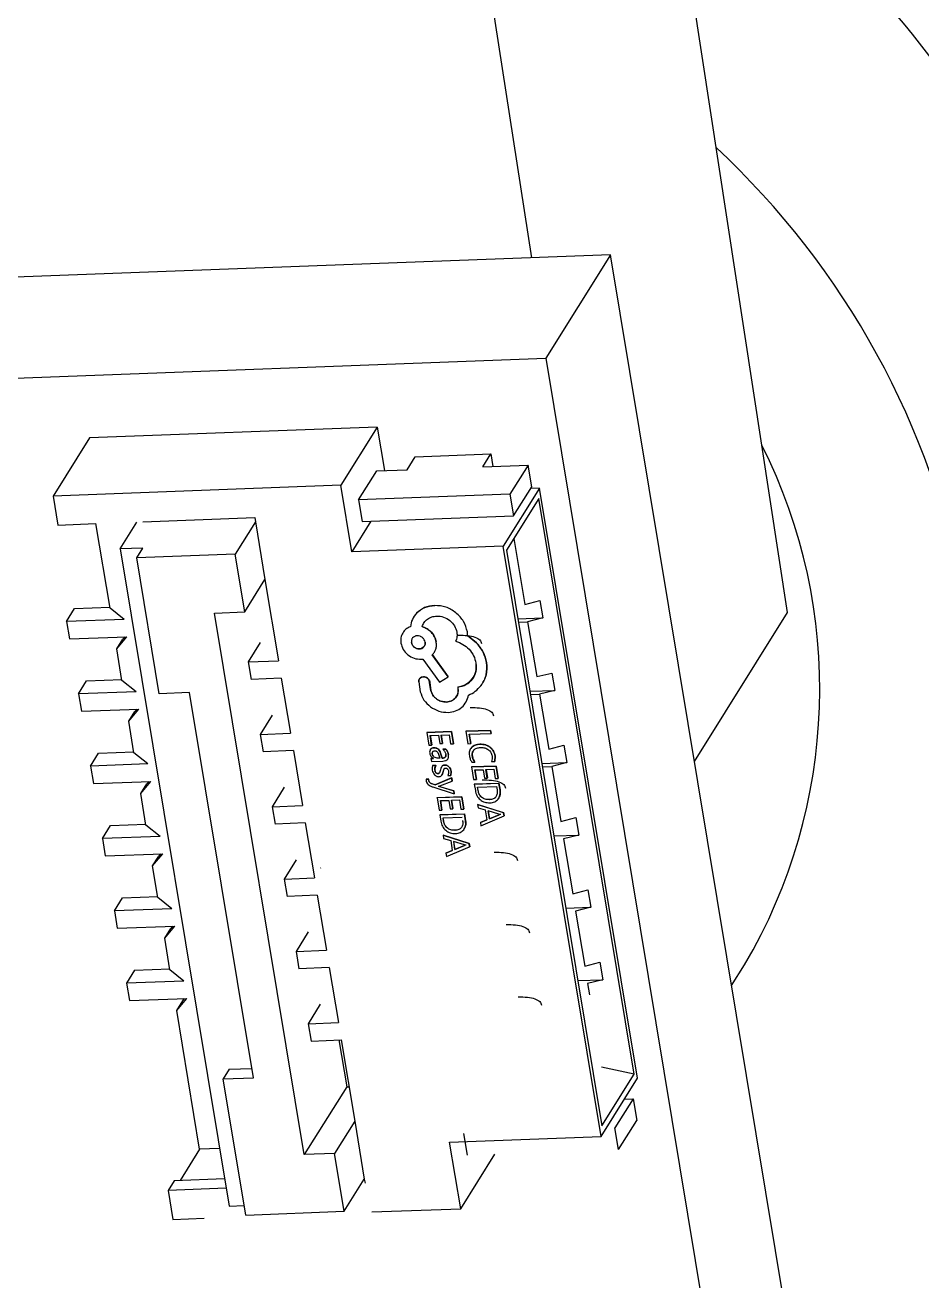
# Model space of a CAD drawing. Header units: millimetres. Extents: x -294 to 2792, y 5 to 1659.
# Drawn here: x 719.496 to 720.627, y 559.442 to 561.027 of the extents above; entities that cross this region are included whole.
import ezdxf

# ---------------------------------------------------------------- set-up
doc = ezdxf.new("R2010")
doc.units = ezdxf.units.MM
doc.layers.get('0').update_dxf_attribs({"lineweight": 18})

msp = doc.modelspace()

# ---------------------------------------------------------------- linework, layer by layer
at = {"color": 7, "linetype": 'Continuous', "lineweight": 25}
for p, q in [((720.4575, 560.2857), (719.951, 563.5772)), ((720.1346, 560.733), (719.747, 563.2513)), ((720.234, 560.7367), (718.3287, 560.6653)), ((720.234, 560.7367), (720.1524, 560.6063)), ((720.6869, 558.0036), (720.234, 560.7367)), ((718.2471, 560.5349), (720.1524, 560.6063)), ((720.1524, 560.6063), (720.6053, 557.8733)), ((719.5767, 560.5058), (719.5308, 560.4325)), ((719.9396, 560.5194), (719.5767, 560.5058)), ((719.9396, 560.5194), (719.8937, 560.4461)), ((719.9396, 560.5194), (719.9487, 560.4647)), ((719.9773, 560.4657), (719.9875, 560.482)), ((719.9875, 560.482), (720.083, 560.4856)), ((720.0728, 560.4693), (720.083, 560.4856)), ((720.083, 560.4856), (720.0856, 560.4698)), ((719.9161, 560.4276), (719.9391, 560.4643)), ((719.9391, 560.4643), (719.9773, 560.4657)), ((720.0728, 560.4693), (720.1301, 560.4714)), ((720.1301, 560.4714), (720.1071, 560.4348)), ((720.1346, 560.4441), (720.1301, 560.4714)), ((719.8937, 560.4461), (719.5308, 560.4325)), ((719.9076, 560.3621), (719.8937, 560.4461)), ((720.1445, 560.4426), (720.0986, 560.3693)), ((720.1117, 560.4074), (720.1346, 560.4441)), ((720.1445, 560.4426), (720.1334, 560.4422)), ((720.2679, 559.698), (720.1445, 560.4426)), ((719.5308, 560.4325), (719.5368, 560.396)), ((720.1071, 560.4348), (719.9161, 560.4276)), ((719.9161, 560.4276), (719.9207, 560.4003)), ((720.1435, 560.4294), (720.1027, 560.3642)), ((720.1071, 560.4348), (720.1117, 560.4074)), ((720.2639, 559.703), (720.1435, 560.4294)), ((719.5368, 560.396), (719.5849, 560.3978)), ((719.6026, 560.291), (719.5849, 560.3978)), ((719.6154, 560.3658), (719.6366, 560.3997)), ((719.6442, 560.4), (719.7852, 560.4053)), ((719.786, 560.4001), (719.7605, 560.3593)), ((719.7852, 560.4053), (719.786, 560.4001)), ((719.786, 560.4001), (719.7981, 560.3271)), ((719.9318, 560.4007), (719.9076, 560.3621)), ((719.9207, 560.4003), (720.1117, 560.4074)), ((720.1121, 560.3792), (720.1259, 560.2959)), ((719.644, 560.3669), (719.6154, 560.3658)), ((719.6154, 560.3658), (719.7528, 559.5367)), ((719.6364, 560.3547), (719.644, 560.3669)), ((720.0986, 560.3693), (719.9076, 560.3621)), ((720.2221, 559.6246), (720.0986, 560.3693)), ((720.1027, 560.3642), (720.2231, 559.6378)), ((719.7605, 560.3593), (719.6364, 560.3547)), ((719.6648, 560.1831), (719.6364, 560.3547)), ((719.7726, 560.2863), (719.7605, 560.3593)), ((719.7726, 560.2863), (719.7981, 560.3271)), ((719.7981, 560.3271), (719.8151, 560.2246)), ((720.1259, 560.2959), (720.145, 560.3006)), ((720.145, 560.3006), (720.1486, 560.2787)), ((719.5477, 560.2742), (719.5579, 560.2905)), ((719.5579, 560.2905), (719.6024, 560.2922)), ((719.6203, 560.277), (719.6026, 560.291)), ((719.7344, 560.2849), (719.7726, 560.2863)), ((719.8476, 559.6018), (719.7344, 560.2849)), ((719.9894, 560.2848), (719.9895, 560.2849)), ((720.3399, 560.0977), (720.4575, 560.2857)), ((719.6203, 560.277), (719.5477, 560.2742)), ((719.5477, 560.2742), (719.5513, 560.2523)), ((719.9963, 560.2678), (719.9964, 560.2679)), ((720.1171, 560.2775), (720.1486, 560.2787)), ((720.1177, 560.2736), (720.1295, 560.274)), ((720.1486, 560.2787), (720.1295, 560.274)), ((720.1295, 560.274), (720.141, 560.2047)), ((719.5513, 560.2523), (719.6239, 560.2551)), ((719.6111, 560.2399), (719.6239, 560.2551)), ((719.6111, 560.2399), (719.6187, 560.2521)), ((719.6211, 560.255), (719.6187, 560.2521)), ((720.0537, 560.2565), (720.0534, 560.2613)), ((720.0649, 560.2475), (720.0537, 560.2565)), ((720.0538, 560.2565), (720.065, 560.2475)), ((719.6177, 560.1997), (719.6111, 560.2399)), ((719.7922, 560.2476), (719.7769, 560.2232)), ((719.9829, 560.2478), (719.9829, 560.2477)), ((720.0649, 560.2475), (720.065, 560.2475)), ((719.7769, 560.2232), (719.8151, 560.2246)), ((719.7769, 560.2232), (719.7805, 560.2013)), ((719.9951, 560.2266), (719.9973, 560.2267)), ((719.9973, 560.2267), (720.0183, 560.1976)), ((720.0091, 560.2325), (720.0291, 560.2046)), ((720.029, 560.2046), (720.0091, 560.2324)), ((720.0776, 560.2224), (720.0776, 560.2225)), ((719.9979, 560.2044), (719.998, 560.2045)), ((720.0183, 560.1976), (720.029, 560.2046)), ((720.029, 560.2046), (720.0291, 560.2046)), ((720.141, 560.2047), (720.1601, 560.2093)), ((720.1601, 560.2093), (720.1637, 560.1874)), ((719.5628, 560.183), (719.573, 560.1993)), ((719.573, 560.1993), (719.6175, 560.201)), ((719.6354, 560.1857), (719.6177, 560.1997)), ((719.8187, 560.2027), (719.7805, 560.2013)), ((719.8187, 560.2027), (719.8302, 560.1333)), ((719.992, 560.1981), (719.994, 560.1857)), ((720.0058, 560.1981), (720.0059, 560.1982)), ((720.0058, 560.1968), (720.0058, 560.1981)), ((720.0058, 560.1968), (720.0059, 560.1969)), ((720.0073, 560.1873), (720.0058, 560.1968)), ((720.0059, 560.1982), (720.0059, 560.1969)), ((720.0059, 560.1969), (720.0074, 560.1874)), ((720.0073, 560.1873), (720.0074, 560.1874)), ((720.0414, 560.1913), (720.0414, 560.1914)), ((720.0414, 560.1913), (720.0416, 560.1897)), ((720.1322, 560.1863), (720.1637, 560.1874)), ((720.1637, 560.1874), (720.1446, 560.1828)), ((719.6354, 560.1857), (719.5628, 560.183)), ((719.5628, 560.183), (719.5665, 560.1611)), ((719.703, 560.1846), (719.6648, 560.1831)), ((719.7836, 559.6985), (719.703, 560.1846)), ((720.027, 560.1727), (720.027, 560.1727)), ((720.1329, 560.1823), (720.1446, 560.1828)), ((720.1446, 560.1828), (720.1561, 560.1134)), ((719.5665, 560.1611), (719.6391, 560.1638)), ((719.6262, 560.1486), (719.6391, 560.1638)), ((719.6262, 560.1486), (719.6338, 560.1609)), ((719.6363, 560.1637), (719.6338, 560.1609)), ((719.8073, 560.1563), (719.792, 560.1319)), ((719.6328, 560.1085), (719.6262, 560.1486)), ((719.792, 560.1319), (719.8302, 560.1333)), ((719.792, 560.1319), (719.7957, 560.11)), ((720.0023, 560.1344), (720.0334, 560.1353)), ((720.0334, 560.1353), (720.0023, 560.1343)), ((720.0023, 560.1343), (720.0023, 560.1344)), ((720.0023, 560.1343), (720.0048, 560.1183)), ((720.0064, 560.1306), (720.0169, 560.1309)), ((720.0083, 560.1184), (720.0064, 560.1306)), ((720.0065, 560.1307), (720.0084, 560.1185)), ((720.0169, 560.1309), (720.0186, 560.1203)), ((720.0204, 560.131), (720.0304, 560.1313)), ((720.0221, 560.1204), (720.0204, 560.131)), ((720.0205, 560.1311), (720.0222, 560.1205)), ((720.0304, 560.1313), (720.0322, 560.1198)), ((720.0334, 560.1353), (720.0358, 560.12)), ((720.0334, 560.1353), (720.0334, 560.1353)), ((720.0358, 560.12), (720.0334, 560.1353)), ((720.0827, 560.1368), (720.0516, 560.1358)), ((720.0516, 560.1358), (720.0517, 560.1359)), ((720.0516, 560.1358), (720.0541, 560.1201)), ((720.0517, 560.1359), (720.0828, 560.1368)), ((720.0558, 560.1321), (720.0833, 560.1329)), ((720.0558, 560.1322), (720.0577, 560.1203)), ((720.0576, 560.1203), (720.0558, 560.1321)), ((720.0827, 560.1368), (720.0828, 560.1368)), ((720.0833, 560.1329), (720.0827, 560.1368)), ((720.0828, 560.1368), (720.0834, 560.133)), ((720.0833, 560.1329), (720.0834, 560.133)), ((719.578, 560.0917), (719.5882, 560.108)), ((719.5882, 560.108), (719.6326, 560.1097)), ((719.6505, 560.0945), (719.6328, 560.1085)), ((719.8339, 560.1114), (719.7957, 560.11)), ((719.8339, 560.1114), (719.8454, 560.0421)), ((720.0048, 560.1183), (720.0083, 560.1184)), ((720.0069, 560.113), (720.0069, 560.1131)), ((720.0084, 560.1185), (720.0083, 560.1184)), ((720.0098, 560.11), (720.0098, 560.1101)), ((720.0113, 560.1149), (720.0113, 560.115)), ((720.0186, 560.1203), (720.0221, 560.1204)), ((720.0197, 560.1082), (720.0216, 560.102)), ((720.0197, 560.1081), (720.0197, 560.1082)), ((720.0216, 560.1019), (720.0197, 560.1081)), ((720.0221, 560.1204), (720.0222, 560.1205)), ((720.0226, 560.1133), (720.0264, 560.1134)), ((720.0263, 560.1133), (720.0226, 560.1132)), ((720.0226, 560.1132), (720.0226, 560.1133)), ((720.0264, 560.1134), (720.0263, 560.1133)), ((720.0322, 560.1198), (720.0358, 560.12)), ((720.0358, 560.12), (720.0358, 560.12)), ((720.0541, 560.1201), (720.0576, 560.1203)), ((720.0577, 560.1203), (720.0576, 560.1203)), ((720.0586, 560.1152), (720.0587, 560.1153)), ((720.0693, 560.1194), (720.0693, 560.1195)), ((720.082, 560.1155), (720.0821, 560.1156)), ((720.1561, 560.1134), (720.1752, 560.1181)), ((720.1752, 560.1181), (720.1788, 560.0962)), ((719.6505, 560.0945), (719.578, 560.0917)), ((720.0075, 560.1015), (720.0109, 560.1016)), ((720.0109, 560.1015), (720.0075, 560.1014)), ((720.0075, 560.1014), (720.0075, 560.1015)), ((720.0075, 560.1014), (720.008, 560.0977)), ((720.008, 560.0977), (720.0223, 560.0982)), ((720.0092, 560.1072), (720.0093, 560.1072)), ((720.0136, 560.0928), (720.0096, 560.0927)), ((720.0096, 560.0927), (720.0097, 560.0928)), ((720.0097, 560.0928), (720.0137, 560.0929)), ((720.0117, 560.1032), (720.0117, 560.1033)), ((720.0137, 560.0929), (720.0136, 560.0928)), ((720.0187, 560.1019), (720.0165, 560.1018)), ((720.0186, 560.1018), (720.0165, 560.1017)), ((720.0165, 560.1017), (720.0165, 560.1018)), ((720.0171, 560.1067), (720.0186, 560.1018)), ((720.0216, 560.1019), (720.0216, 560.102)), ((720.0217, 560.092), (720.0218, 560.0921)), ((720.0251, 560.0932), (720.0251, 560.0932)), ((720.0296, 560.1061), (720.0296, 560.1062)), ((720.0591, 560.0967), (720.0629, 560.0969)), ((720.0596, 560.1045), (720.0597, 560.1045)), ((720.0629, 560.0969), (720.063, 560.0969)), ((720.084, 560.0975), (720.0882, 560.0976)), ((720.0884, 560.1048), (720.0882, 560.0977)), ((720.0882, 560.0976), (720.0883, 560.1047)), ((720.0882, 560.0976), (720.0882, 560.0977)), ((720.0883, 560.1047), (720.0884, 560.1048)), ((720.1473, 560.095), (720.1788, 560.0962)), ((720.1788, 560.0962), (720.1598, 560.0915)), ((719.578, 560.0917), (719.5816, 560.0698)), ((720.0125, 560.0866), (720.0125, 560.0867)), ((720.0128, 560.0682), (720.0337, 560.0772)), ((720.0336, 560.0771), (720.0128, 560.0681)), ((720.0162, 560.0823), (720.0162, 560.0824)), ((720.0195, 560.0873), (720.0181, 560.0834)), ((720.0181, 560.0834), (720.0182, 560.0834)), ((720.0206, 560.0799), (720.0207, 560.08)), ((720.0228, 560.0848), (720.0241, 560.0885)), ((720.0289, 560.0799), (720.0327, 560.08)), ((720.0302, 560.0909), (720.0302, 560.091)), ((720.0329, 560.0852), (720.0327, 560.0801)), ((720.0327, 560.08), (720.0329, 560.0851)), ((720.0327, 560.08), (720.0327, 560.0801)), ((720.0329, 560.0851), (720.0329, 560.0852)), ((720.0336, 560.0771), (720.0337, 560.0772)), ((720.0343, 560.0729), (720.0336, 560.0771)), ((720.0337, 560.0772), (720.0343, 560.073)), ((720.0899, 560.0917), (720.0587, 560.0908)), ((720.0587, 560.0908), (720.0588, 560.0908)), ((720.0587, 560.0908), (720.0613, 560.0748)), ((720.0588, 560.0908), (720.0899, 560.0918)), ((720.0629, 560.087), (720.0734, 560.0873)), ((720.0629, 560.0871), (720.0649, 560.075)), ((720.0648, 560.0749), (720.0629, 560.087)), ((720.0734, 560.0873), (720.075, 560.0767)), ((720.075, 560.0767), (720.0786, 560.0768)), ((720.0769, 560.0875), (720.0869, 560.0878)), ((720.0786, 560.0768), (720.0769, 560.0875)), ((720.077, 560.0875), (720.0787, 560.0769)), ((720.0786, 560.0768), (720.0787, 560.0769)), ((720.0869, 560.0878), (720.0887, 560.0763)), ((720.0887, 560.0763), (720.0923, 560.0764)), ((720.0899, 560.0918), (720.0923, 560.0765)), ((720.0899, 560.0917), (720.0899, 560.0918)), ((720.0923, 560.0764), (720.0899, 560.0917)), ((720.0923, 560.0764), (720.0923, 560.0765)), ((720.148, 560.0911), (720.1598, 560.0915)), ((720.1598, 560.0915), (720.1712, 560.0221)), ((719.5816, 560.0698), (719.6542, 560.0726)), ((719.6413, 560.0574), (719.6542, 560.0726)), ((719.6413, 560.0574), (719.649, 560.0696)), ((719.6514, 560.0724), (719.649, 560.0696)), ((719.8224, 560.0651), (719.8072, 560.0406)), ((720.0014, 560.0754), (720.0049, 560.0755)), ((720.0049, 560.0754), (720.0014, 560.0753)), ((720.0014, 560.0753), (720.0015, 560.0729)), ((720.0047, 560.0733), (720.0049, 560.0754)), ((720.0085, 560.0697), (720.0128, 560.0682)), ((720.0085, 560.0696), (720.0085, 560.0697)), ((720.0128, 560.0681), (720.0085, 560.0696)), ((720.0098, 560.0656), (720.0369, 560.0567)), ((720.0128, 560.0681), (720.0128, 560.0682)), ((720.0167, 560.0664), (720.0185, 560.0669)), ((720.0186, 560.0659), (720.0167, 560.0663)), ((720.0168, 560.0664), (720.0186, 560.066)), ((720.0185, 560.0669), (720.0343, 560.0729)), ((720.0186, 560.066), (720.0363, 560.0607)), ((720.0186, 560.0659), (720.0186, 560.066)), ((720.0362, 560.0606), (720.0186, 560.0659)), ((720.0343, 560.0729), (720.0343, 560.073)), ((720.0363, 560.0607), (720.0362, 560.0606)), ((720.0369, 560.0567), (720.0362, 560.0606)), ((720.0363, 560.0607), (720.0369, 560.0568)), ((720.0613, 560.0748), (720.0648, 560.0749)), ((720.0622, 560.0692), (720.0933, 560.0702)), ((720.0933, 560.0701), (720.0622, 560.0692)), ((720.0622, 560.0692), (720.0622, 560.0692)), ((720.0622, 560.0692), (720.0635, 560.061)), ((720.0649, 560.075), (720.0648, 560.0749)), ((720.0663, 560.0654), (720.0903, 560.0662)), ((720.067, 560.0611), (720.0663, 560.0654)), ((720.067, 560.0612), (720.0664, 560.0654)), ((720.067, 560.0611), (720.067, 560.0612)), ((720.0903, 560.0662), (720.091, 560.0617)), ((720.0933, 560.0702), (720.0947, 560.0617)), ((720.0933, 560.0701), (720.0933, 560.0702)), ((720.0946, 560.0616), (720.0933, 560.0701)), ((720.0946, 560.0616), (720.0947, 560.0617)), ((719.648, 560.0172), (719.6413, 560.0574)), ((720.0153, 560.0521), (720.0464, 560.0531)), ((720.0464, 560.053), (720.0153, 560.052)), ((720.0153, 560.052), (720.0153, 560.0521)), ((720.0153, 560.052), (720.0178, 560.0361)), ((720.0194, 560.0483), (720.0299, 560.0486)), ((720.0213, 560.0362), (720.0194, 560.0483)), ((720.0195, 560.0484), (720.0214, 560.0363)), ((720.0299, 560.0486), (720.0316, 560.038)), ((720.0335, 560.0487), (720.0434, 560.0491)), ((720.0335, 560.0488), (720.0352, 560.0382)), ((720.0351, 560.0381), (720.0335, 560.0487)), ((720.0369, 560.0567), (720.0369, 560.0568)), ((720.0434, 560.0491), (720.0452, 560.0376)), ((720.0464, 560.0531), (720.0489, 560.0378)), ((720.0464, 560.053), (720.0464, 560.0531)), ((720.0488, 560.0377), (720.0464, 560.053)), ((720.0716, 560.0524), (720.0717, 560.0525)), ((720.0812, 560.0495), (720.0812, 560.0496)), ((720.0894, 560.053), (720.0895, 560.0531)), ((720.0923, 560.0503), (720.0923, 560.0504)), ((719.8072, 560.0406), (719.8454, 560.0421)), ((719.8072, 560.0406), (719.8108, 560.0187)), ((720.0178, 560.0361), (720.0213, 560.0362)), ((720.0187, 560.0305), (720.0499, 560.0315)), ((720.0498, 560.0314), (720.0187, 560.0305)), ((720.0187, 560.0305), (720.0187, 560.0305)), ((720.0187, 560.0305), (720.02, 560.0223)), ((720.0214, 560.0363), (720.0213, 560.0362)), ((720.0316, 560.038), (720.0351, 560.0381)), ((720.0351, 560.0381), (720.0352, 560.0382)), ((720.0452, 560.0376), (720.0488, 560.0377)), ((720.0488, 560.0377), (720.0489, 560.0378)), ((720.0498, 560.0314), (720.0499, 560.0315)), ((720.0511, 560.0229), (720.0498, 560.0314)), ((720.0499, 560.0315), (720.0512, 560.023)), ((720.0662, 560.0433), (720.0663, 560.0434)), ((720.0991, 560.033), (720.0662, 560.0433)), ((720.0662, 560.0433), (720.0669, 560.0391)), ((720.0663, 560.0434), (720.0992, 560.0331)), ((720.0669, 560.0391), (720.0759, 560.0365)), ((720.0705, 560.0166), (720.0998, 560.0289)), ((720.0759, 560.0365), (720.0778, 560.0241)), ((720.0932, 560.0314), (720.0796, 560.0354)), ((720.0796, 560.0354), (720.0812, 560.0254)), ((720.0812, 560.0255), (720.0797, 560.0354)), ((720.0934, 560.0304), (720.0812, 560.0255)), ((720.0812, 560.0254), (720.0934, 560.0303)), ((720.0955, 560.0309), (720.0932, 560.0314)), ((720.0955, 560.0309), (720.0934, 560.0303)), ((720.0991, 560.033), (720.0992, 560.0331)), ((720.0998, 560.0289), (720.0991, 560.033)), ((720.0992, 560.0331), (720.0998, 560.029)), ((720.0998, 560.029), (720.0998, 560.0289)), ((719.5931, 560.0005), (719.6033, 560.0168)), ((719.6033, 560.0168), (719.6478, 560.0184)), ((719.6657, 560.0032), (719.648, 560.0172)), ((719.849, 560.0202), (719.8108, 560.0187)), ((719.849, 560.0202), (719.8605, 559.9508)), ((720.0228, 560.0267), (720.0468, 560.0275)), ((720.0235, 560.0224), (720.0228, 560.0267)), ((720.0236, 560.0225), (720.0229, 560.0267)), ((720.0235, 560.0224), (720.0236, 560.0225)), ((720.0282, 560.0137), (720.0282, 560.0138)), ((720.046, 560.0143), (720.046, 560.0144)), ((720.0475, 560.0234), (720.0475, 560.023)), ((720.0511, 560.0229), (720.0512, 560.023)), ((720.0778, 560.0241), (720.0698, 560.0208)), ((720.0698, 560.0208), (720.0699, 560.0209)), ((720.0698, 560.0208), (720.0705, 560.0166)), ((720.0699, 560.0209), (720.0779, 560.0242)), ((720.0812, 560.0255), (720.0812, 560.0254)), ((720.1712, 560.0221), (720.1903, 560.0268)), ((720.1903, 560.0268), (720.194, 560.0049)), ((719.6657, 560.0032), (719.5931, 560.0005)), ((719.5931, 560.0005), (719.5967, 559.9786)), ((720.0228, 560.0047), (720.0557, 559.9943)), ((720.0228, 560.0046), (720.0228, 560.0047)), ((720.0557, 559.9943), (720.0228, 560.0046)), ((720.0228, 560.0046), (720.0234, 560.0004)), ((720.0234, 560.0004), (720.0324, 559.9978)), ((720.0324, 559.9978), (720.0344, 559.9854)), ((720.0377, 560.0108), (720.0378, 560.0109)), ((720.0488, 560.0116), (720.0489, 560.0117)), ((720.1625, 560.0038), (720.194, 560.0049)), ((720.194, 560.0049), (720.1749, 560.0002)), ((720.1749, 560.0002), (720.1864, 559.9309)), ((719.5967, 559.9786), (719.6693, 559.9813)), ((719.6564, 559.9661), (719.6693, 559.9813)), ((719.6665, 559.9812), (719.6641, 559.9783)), ((720.0344, 559.9854), (720.0263, 559.9821)), ((720.0263, 559.9821), (720.0264, 559.9822)), ((720.0263, 559.9821), (720.027, 559.9779)), ((720.0264, 559.9822), (720.0344, 559.9855)), ((720.027, 559.9779), (720.0563, 559.9902)), ((720.0498, 559.9926), (720.0361, 559.9967)), ((720.0361, 559.9967), (720.0377, 559.9867)), ((720.0377, 559.9868), (720.0362, 559.9967)), ((720.05, 559.9917), (720.0377, 559.9868)), ((720.0377, 559.9867), (720.0499, 559.9916)), ((720.0377, 559.9868), (720.0377, 559.9867)), ((720.052, 559.9922), (720.0498, 559.9926)), ((720.052, 559.9922), (720.0499, 559.9916)), ((720.0557, 559.9943), (720.0564, 559.9902)), ((720.0557, 559.9943), (720.0557, 559.9943)), ((720.0563, 559.9902), (720.0557, 559.9943)), ((720.0564, 559.9902), (720.0563, 559.9902)), ((719.6564, 559.9661), (719.6641, 559.9783)), ((719.6631, 559.926), (719.6564, 559.9661)), ((719.8376, 559.9738), (719.8223, 559.9494)), ((719.8223, 559.9494), (719.8605, 559.9508)), ((719.8223, 559.9494), (719.8259, 559.9275)), ((719.8681, 559.963), (719.8684, 559.9635)), ((720.1864, 559.9309), (720.2055, 559.9356)), ((720.2055, 559.9356), (720.2091, 559.9137)), ((719.6082, 559.9092), (719.6184, 559.9255)), ((719.6184, 559.9255), (719.6629, 559.9272)), ((719.6808, 559.9119), (719.6631, 559.926)), ((719.8641, 559.9289), (719.8259, 559.9275)), ((719.8641, 559.9289), (719.8756, 559.8596)), ((719.6808, 559.9119), (719.6082, 559.9092)), ((719.6082, 559.9092), (719.6118, 559.8873)), ((720.1776, 559.9125), (720.2091, 559.9137)), ((720.2091, 559.9137), (720.19, 559.909)), ((720.19, 559.909), (720.2015, 559.8396)), ((719.6118, 559.8873), (719.6844, 559.89)), ((719.6716, 559.8749), (719.6844, 559.89)), ((719.6716, 559.8749), (719.6792, 559.8871)), ((719.6816, 559.8899), (719.6792, 559.8871)), ((719.6782, 559.8347), (719.6716, 559.8749)), ((719.8527, 559.8826), (719.8374, 559.8581)), ((719.8374, 559.8581), (719.8756, 559.8596)), ((719.8374, 559.8581), (719.841, 559.8362)), ((720.2015, 559.8396), (720.2206, 559.8443)), ((720.2206, 559.8443), (720.2242, 559.8224)), ((720.3867, 559.8149), (720.4032, 559.8412)), ((719.6335, 559.8343), (719.6233, 559.818)), ((719.6335, 559.8343), (719.678, 559.8359)), ((719.6959, 559.8207), (719.6782, 559.8347)), ((719.8792, 559.8377), (719.841, 559.8362)), ((719.8792, 559.8377), (719.8907, 559.7683)), ((719.6959, 559.8207), (719.6233, 559.818)), ((719.6233, 559.818), (719.627, 559.7961)), ((720.1927, 559.8212), (720.2242, 559.8224)), ((720.2242, 559.8224), (720.2051, 559.8177)), ((720.2051, 559.8177), (720.2075, 559.8034)), ((719.627, 559.7961), (719.6995, 559.7988)), ((719.6867, 559.7836), (719.6995, 559.7988)), ((719.6867, 559.7836), (719.6943, 559.7958)), ((719.6943, 559.7958), (719.6967, 559.7987)), ((719.8678, 559.7913), (719.8525, 559.7669)), ((719.7157, 559.6084), (719.6867, 559.7836)), ((719.8525, 559.7669), (719.8907, 559.7683)), ((719.8525, 559.7669), (719.8562, 559.745)), ((719.8562, 559.745), (719.8944, 559.7464)), ((719.8914, 559.7463), (719.9012, 559.6873)), ((719.8944, 559.7464), (719.9113, 559.6439)), ((720.2639, 559.703), (720.2227, 559.7119)), ((719.753, 559.7093), (719.7454, 559.6971)), ((719.7454, 559.6971), (719.7836, 559.6985)), ((719.7738, 559.5255), (719.7454, 559.6971)), ((719.753, 559.7093), (719.7816, 559.7104)), ((720.2221, 559.6246), (720.2679, 559.698)), ((720.2231, 559.6378), (720.2639, 559.703)), ((719.9012, 559.6873), (719.8476, 559.6018)), ((719.9012, 559.6873), (719.9041, 559.6874)), ((720.2626, 559.672), (720.2396, 559.6354)), ((720.2515, 559.6716), (720.2626, 559.672)), ((720.2626, 559.672), (720.2671, 559.6447)), ((719.9113, 559.6439), (719.8858, 559.6032)), ((719.9113, 559.6439), (719.9234, 559.5709)), ((720.2442, 559.608), (720.2396, 559.6354)), ((720.2442, 559.608), (720.2671, 559.6447)), ((720.031, 559.6175), (720.2221, 559.6246)), ((720.045, 559.5335), (720.031, 559.6175)), ((720.0486, 559.6282), (720.0531, 559.6008)), ((719.7157, 559.6084), (719.691, 559.5689)), ((719.7407, 559.6093), (719.7157, 559.6084)), ((719.8858, 559.6032), (719.8476, 559.6018)), ((719.8979, 559.5302), (719.8858, 559.6032)), ((720.045, 559.5335), (720.0879, 559.6021)), ((719.7471, 559.571), (719.6836, 559.5686)), ((719.8979, 559.5302), (719.9234, 559.5709)), ((719.9234, 559.5709), (719.9243, 559.5657)), ((719.6836, 559.5686), (719.676, 559.5564)), ((719.7491, 559.5592), (719.676, 559.5564)), ((719.676, 559.5564), (719.682, 559.5199)), ((719.7528, 559.5367), (719.7718, 559.5374)), ((719.7738, 559.5255), (719.8979, 559.5302)), ((719.9329, 559.5293), (720.045, 559.5335)), ((719.682, 559.5199), (719.7213, 559.5214))]:
    msp.add_line(p, q, dxfattribs=at)
for centre, radius, start, end in [((719.7855, 560.3447), 1.0666, 10.867, 60.8514), ((719.6644, 560.1159), 1.0324, 10.3447, 47.1008), ((719.8126, 560.1889), 0.6854, 329.5116, 26.6746)]:
    msp.add_arc(centre, radius, start, end, dxfattribs=at)
for points, knots in [([(719.9894, 560.2848), (719.9874, 560.2823), (719.9833, 560.2773), (719.9821, 560.2708), (719.9815, 560.2676)], [0, 0, 0, 0, 0.00977464, 0.01955966, 0.01955966, 0.01955966, 0.01955966]), ([(720.0121, 560.2944), (720.0077, 560.2939), (719.9989, 560.2929), (719.9926, 560.2875), (719.9894, 560.2848)], [0, 0, 0, 0, 0.01285825, 0.02576733, 0.02576733, 0.02576733, 0.02576733]), ([(719.9895, 560.2849), (719.9927, 560.2876), (719.999, 560.293), (720.0078, 560.294), (720.0122, 560.2945)], [0, 0, 0, 0, 0.01290903, 0.02576677, 0.02576677, 0.02576677, 0.02576677]), ([(720.0389, 560.2853), (720.0348, 560.2881), (720.0266, 560.2936), (720.017, 560.2942), (720.0121, 560.2944)], [0, 0, 0, 0, 0.01465459, 0.02937316, 0.02937316, 0.02937316, 0.02937316]), ([(720.0534, 560.2613), (720.0522, 560.2659), (720.0499, 560.275), (720.0426, 560.2818), (720.0389, 560.2853)], [0, 0, 0, 0, 0.01451446, 0.02913423, 0.02913423, 0.02913423, 0.02913423]), ([(719.9815, 560.2676), (719.9795, 560.2667), (719.9756, 560.2649), (719.9716, 560.2598), (719.9692, 560.2538), (719.9695, 560.2493), (719.9696, 560.2471)], [0, 0, 0, 0, 0.00648913, 0.01295213, 0.01958716, 0.02618606, 0.02618606, 0.02618606, 0.02618606]), ([(719.9963, 560.2678), (719.9971, 560.2697), (719.9986, 560.2733), (720.0029, 560.2774), (720.0083, 560.2804), (720.0126, 560.2809), (720.0147, 560.2811)], [0, 0, 0, 0, 0.00609098, 0.01209653, 0.01833396, 0.02448558, 0.02448558, 0.02448558, 0.02448558]), ([(720.0141, 560.2484), (720.0136, 560.2506), (720.0125, 560.255), (720.0082, 560.2607), (720.0028, 560.2653), (719.9985, 560.267), (719.9963, 560.2678)], [0, 0, 0, 0, 0.00707797, 0.01413084, 0.02109032, 0.02792287, 0.02792287, 0.02792287, 0.02792287]), ([(719.9964, 560.2679), (719.9985, 560.2671), (720.0029, 560.2654), (720.0083, 560.2608), (720.0125, 560.2551), (720.0136, 560.2507), (720.0141, 560.2485)], [0, 0, 0, 0, 0.00683255, 0.01379203, 0.02084491, 0.02792287, 0.02792287, 0.02792287, 0.02792287]), ([(720.0147, 560.2811), (720.0177, 560.281), (720.0236, 560.2806), (720.0316, 560.2757), (720.0379, 560.269), (720.0394, 560.2635), (720.0402, 560.2607)], [0, 0, 0, 0, 0.00903416, 0.0180513, 0.02711696, 0.03609347, 0.03609347, 0.03609347, 0.03609347]), ([(720.0001, 560.2482), (719.9998, 560.2493), (719.9992, 560.2514), (719.9972, 560.2536), (719.9953, 560.255), (719.9931, 560.256), (719.9908, 560.2563), (719.9885, 560.2561), (719.9864, 560.2554), (719.9847, 560.254), (719.9835, 560.2523), (719.9827, 560.2504), (719.9828, 560.2488), (719.9829, 560.2477)], [0, 0, 0, 0, 0.00332101, 0.00665281, 0.00833438, 0.00998293, 0.01345262, 0.01513761, 0.01678722, 0.02025349, 0.02191006, 0.02353347, 0.02693495, 0.02693495, 0.02693495, 0.02693495]), ([(720.0402, 560.2607), (720.0403, 560.2587), (720.0407, 560.2548), (720.0393, 560.2512), (720.0386, 560.2494)], [0, 0, 0, 0, 0.00577511, 0.01169154, 0.01169154, 0.01169154, 0.01169154]), ([(719.9696, 560.2471), (719.9704, 560.2443), (719.9718, 560.2388), (719.9782, 560.232), (719.9862, 560.2272), (719.9921, 560.2268), (719.9951, 560.2266)], [0, 0, 0, 0, 0.0090344, 0.01805178, 0.02711767, 0.03609443, 0.03609443, 0.03609443, 0.03609443]), ([(720.0002, 560.2483), (720.0002, 560.2472), (720.0003, 560.2456), (719.9995, 560.2437), (719.9983, 560.242), (719.9966, 560.2406), (719.9945, 560.2399), (719.9923, 560.2397), (719.99, 560.24), (719.9878, 560.241), (719.9859, 560.2423), (719.9838, 560.2445), (719.9832, 560.2467), (719.9829, 560.2478)], [0, 0, 0, 0, 0.00340204, 0.00502571, 0.00668256, 0.01014891, 0.0117989, 0.01348445, 0.01688649, 0.01851016, 0.02016701, 0.02354753, 0.02693758, 0.02693758, 0.02693758, 0.02693758]), ([(719.9829, 560.2477), (719.9832, 560.2466), (719.9838, 560.2444), (719.9858, 560.2422), (719.9878, 560.2409), (719.9899, 560.2399), (719.9922, 560.2396), (719.9945, 560.2399), (719.9966, 560.2405), (719.9983, 560.2419), (719.9995, 560.2436), (720.0003, 560.2455), (720.0002, 560.2471), (720.0001, 560.2482)], [0, 0, 0, 0, 0.00339005, 0.00677057, 0.00842742, 0.01005109, 0.01345313, 0.01513868, 0.01678867, 0.02025502, 0.02191187, 0.02353554, 0.02693758, 0.02693758, 0.02693758, 0.02693758]), ([(720.0091, 560.2324), (720.0101, 560.2335), (720.012, 560.2356), (720.0138, 560.2395), (720.0146, 560.2439), (720.0143, 560.2469), (720.0141, 560.2484)], [0, 0, 0, 0, 0.00448469, 0.00877848, 0.01310287, 0.01767491, 0.01767491, 0.01767491, 0.01767491]), ([(720.0386, 560.2494), (720.0418, 560.2483), (720.0481, 560.246), (720.0559, 560.2394), (720.062, 560.2312), (720.0635, 560.2249), (720.0643, 560.2218)], [0, 0, 0, 0, 0.00998255, 0.01985688, 0.03003216, 0.04024707, 0.04024707, 0.04024707, 0.04024707]), ([(720.0776, 560.2224), (720.0765, 560.2269), (720.0743, 560.236), (720.0681, 560.2436), (720.0649, 560.2475)], [0, 0, 0, 0, 0.01429873, 0.0288015, 0.0288015, 0.0288015, 0.0288015]), ([(720.065, 560.2475), (720.0681, 560.2437), (720.0743, 560.2361), (720.0765, 560.227), (720.0776, 560.2225)], [0, 0, 0, 0, 0.01449993, 0.02880144, 0.02880144, 0.02880144, 0.02880144]), ([(720.0414, 560.1914), (720.045, 560.1923), (720.0522, 560.1941), (720.06, 560.2014), (720.065, 560.2109), (720.0646, 560.2182), (720.0644, 560.2218)], [0, 0, 0, 0, 0.01076175, 0.02166022, 0.03257946, 0.04350973, 0.04350973, 0.04350973, 0.04350973]), ([(720.0643, 560.2218), (720.0645, 560.2181), (720.065, 560.2108), (720.0599, 560.2013), (720.0521, 560.194), (720.0449, 560.1922), (720.0414, 560.1913)], [0, 0, 0, 0, 0.01093027, 0.02184952, 0.03274798, 0.04350973, 0.04350973, 0.04350973, 0.04350973]), ([(720.0706, 560.1933), (720.0733, 560.1977), (720.0786, 560.2065), (720.0779, 560.2171), (720.0776, 560.2224)], [0, 0, 0, 0, 0.01583925, 0.03131565, 0.03131565, 0.03131565, 0.03131565]), ([(720.0776, 560.2225), (720.0779, 560.2172), (720.0786, 560.2066), (720.0733, 560.1978), (720.0707, 560.1934)], [0, 0, 0, 0, 0.01548091, 0.03131512, 0.03131512, 0.03131512, 0.03131512]), ([(719.9979, 560.2044), (719.9971, 560.2043), (719.9954, 560.2041), (719.9934, 560.2026), (719.9921, 560.2006), (719.9921, 560.1989), (719.992, 560.1981)], [0, 0, 0, 0, 0.002509017, 0.004957167, 0.007454888, 0.009904652, 0.009904652, 0.009904652, 0.009904652]), ([(719.9921, 560.1982), (719.9921, 560.199), (719.9922, 560.2006), (719.9935, 560.2027), (719.9954, 560.2042), (719.9971, 560.2044), (719.998, 560.2045)], [0, 0, 0, 0, 0.002449764, 0.004947486, 0.007395635, 0.009904652, 0.009904652, 0.009904652, 0.009904652]), ([(720.0058, 560.1981), (720.0056, 560.199), (720.0052, 560.2003), (720.0041, 560.2018), (720.0028, 560.203), (720.0007, 560.2042), (719.9988, 560.2044), (719.9979, 560.2044)], [0, 0, 0, 0, 0.00282948, 0.00418343, 0.005569, 0.00834859, 0.01111406, 0.01111406, 0.01111406, 0.01111406]), ([(719.998, 560.2045), (719.9989, 560.2045), (720.0007, 560.2043), (720.0028, 560.2031), (720.0042, 560.2018), (720.0053, 560.2004), (720.0056, 560.1991), (720.0059, 560.1982)], [0, 0, 0, 0, 0.00276547, 0.00554507, 0.00693063, 0.00828458, 0.01111406, 0.01111406, 0.01111406, 0.01111406]), ([(720.027, 560.1727), (720.0248, 560.1728), (720.0204, 560.173), (720.0143, 560.1764), (720.0094, 560.1812), (720.008, 560.1853), (720.0073, 560.1873)], [0, 0, 0, 0, 0.00678324, 0.01344927, 0.02018886, 0.02687633, 0.02687633, 0.02687633, 0.02687633]), ([(720.0074, 560.1874), (720.0081, 560.1854), (720.0095, 560.1813), (720.0143, 560.1765), (720.0204, 560.1731), (720.0248, 560.1729), (720.027, 560.1727)], [0, 0, 0, 0, 0.00668747, 0.01342706, 0.02009308, 0.02687633, 0.02687633, 0.02687633, 0.02687633]), ([(720.027, 560.1727), (720.0292, 560.173), (720.0337, 560.1736), (720.0379, 560.1771), (720.0403, 560.1804), (720.042, 560.1843), (720.0418, 560.1876), (720.0417, 560.1897)], [0, 0, 0, 0, 0.00644354, 0.01297075, 0.01627884, 0.01946543, 0.02598689, 0.02598689, 0.02598689, 0.02598689]), ([(720.0416, 560.1897), (720.0417, 560.1875), (720.0419, 560.1842), (720.0403, 560.1803), (720.0379, 560.177), (720.0337, 560.1735), (720.0292, 560.173), (720.027, 560.1727)], [0, 0, 0, 0, 0.00652146, 0.00970805, 0.01301614, 0.01954335, 0.02598689, 0.02598689, 0.02598689, 0.02598689]), ([(720.0549, 560.1814), (720.0579, 560.1828), (720.064, 560.1858), (720.0684, 560.1908), (720.0706, 560.1933)], [0, 0, 0, 0, 0.00984279, 0.02009824, 0.02009824, 0.02009824, 0.02009824]), ([(719.994, 560.1857), (719.9953, 560.182), (719.9978, 560.1747), (720.0039, 560.1694), (720.007, 560.1667)], [0, 0, 0, 0, 0.01181071, 0.02375286, 0.02375286, 0.02375286, 0.02375286]), ([(720.0293, 560.1596), (720.0324, 560.16), (720.0388, 560.1608), (720.0466, 560.1658), (720.0526, 560.1727), (720.0542, 560.1785), (720.0549, 560.1814)], [0, 0, 0, 0, 0.0092087, 0.01848063, 0.02777916, 0.03697945, 0.03697945, 0.03697945, 0.03697945]), ([(720.007, 560.1667), (720.0105, 560.1646), (720.0174, 560.1602), (720.0253, 560.1598), (720.0293, 560.1596)], [0, 0, 0, 0, 0.01205841, 0.02416606, 0.02416606, 0.02416606, 0.02416606]), ([(720.0069, 560.113), (720.0065, 560.1123), (720.0057, 560.1108), (720.0058, 560.109), (720.0059, 560.108)], [0, 0, 0, 0, 0.002488382, 0.005267785, 0.005267785, 0.005267785, 0.005267785]), ([(720.0059, 560.108), (720.006, 560.1073), (720.0063, 560.106), (720.0074, 560.1042), (720.0089, 560.1027), (720.0102, 560.102), (720.0109, 560.1016)], [0, 0, 0, 0, 0.002183649, 0.004225006, 0.006277222, 0.008491196, 0.008491196, 0.008491196, 0.008491196]), ([(720.0069, 560.1131), (720.0072, 560.1133), (720.0077, 560.1139), (720.0092, 560.1147), (720.0105, 560.1149), (720.0113, 560.115)], [0, 0, 0, 0, 0.001217135, 0.002430335, 0.005037882, 0.005037882, 0.005037882, 0.005037882]), ([(720.0113, 560.1149), (720.0104, 560.1148), (720.0091, 560.1147), (720.0077, 560.1138), (720.0071, 560.1133), (720.0069, 560.113)], [0, 0, 0, 0, 0.002607547, 0.003820747, 0.005037882, 0.005037882, 0.005037882, 0.005037882]), ([(720.0093, 560.1072), (720.0092, 560.1078), (720.0092, 560.1088), (720.0096, 560.1097), (720.0098, 560.1101)], [0, 0, 0, 0, 0.001602888, 0.003043516, 0.003043516, 0.003043516, 0.003043516]), ([(720.0092, 560.1072), (720.0092, 560.1077), (720.0091, 560.1087), (720.0096, 560.1096), (720.0098, 560.11)], [0, 0, 0, 0, 0.001602963, 0.003043534, 0.003043534, 0.003043534, 0.003043534]), ([(720.0098, 560.11), (720.0099, 560.1102), (720.0102, 560.1105), (720.011, 560.111), (720.0117, 560.1111), (720.0122, 560.1112)], [0, 0, 0, 0, 0.00069922, 0.00137952, 0.002793258, 0.002793258, 0.002793258, 0.002793258]), ([(720.0113, 560.115), (720.0123, 560.115), (720.0137, 560.1149), (720.0155, 560.1142), (720.017, 560.1132), (720.0187, 560.1112), (720.0193, 560.1093), (720.0197, 560.1082)], [0, 0, 0, 0, 0.00292216, 0.00425236, 0.00557082, 0.00840655, 0.01185208, 0.01185208, 0.01185208, 0.01185208]), ([(720.0197, 560.1081), (720.0193, 560.1092), (720.0186, 560.1111), (720.017, 560.1131), (720.0154, 560.1141), (720.0137, 560.1149), (720.0123, 560.1149), (720.0113, 560.1149)], [0, 0, 0, 0, 0.00344552, 0.00628126, 0.00759972, 0.00892992, 0.01185208, 0.01185208, 0.01185208, 0.01185208]), ([(720.0122, 560.1112), (720.0128, 560.1112), (720.0136, 560.1111), (720.0146, 560.1107), (720.015, 560.1104), (720.0152, 560.1103)], [0, 0, 0, 0, 0.001678918, 0.002438353, 0.003181823, 0.003181823, 0.003181823, 0.003181823]), ([(720.0152, 560.1103), (720.0156, 560.1098), (720.0165, 560.1088), (720.0169, 560.1075), (720.0171, 560.1067)], [0, 0, 0, 0, 0.001730484, 0.004124725, 0.004124725, 0.004124725, 0.004124725]), ([(720.0226, 560.1132), (720.0235, 560.1122), (720.0254, 560.1101), (720.026, 560.1076), (720.0263, 560.1063)], [0, 0, 0, 0, 0.00412285, 0.00808877, 0.00808877, 0.00808877, 0.00808877]), ([(720.0296, 560.1061), (720.0293, 560.1074), (720.0287, 560.11), (720.0271, 560.1122), (720.0263, 560.1133)], [0, 0, 0, 0, 0.004169473, 0.008093451, 0.008093451, 0.008093451, 0.008093451]), ([(720.0264, 560.1134), (720.0272, 560.1123), (720.0288, 560.1101), (720.0293, 560.1075), (720.0296, 560.1062)], [0, 0, 0, 0, 0.003923978, 0.008093451, 0.008093451, 0.008093451, 0.008093451]), ([(720.0586, 560.1152), (720.0581, 560.1146), (720.057, 560.1132), (720.0556, 560.1098), (720.0558, 560.1069), (720.056, 560.1049)], [0, 0, 0, 0, 0.00270231, 0.00538517, 0.01117119, 0.01117119, 0.01117119, 0.01117119]), ([(720.0693, 560.1194), (720.0671, 560.1192), (720.064, 560.1189), (720.0606, 560.1171), (720.0593, 560.1158), (720.0586, 560.1152)], [0, 0, 0, 0, 0.00620044, 0.00903225, 0.01182934, 0.01182934, 0.01182934, 0.01182934]), ([(720.0587, 560.1153), (720.0593, 560.1159), (720.0606, 560.1172), (720.0641, 560.1189), (720.0672, 560.1193), (720.0693, 560.1195)], [0, 0, 0, 0, 0.00279709, 0.0056289, 0.01182934, 0.01182934, 0.01182934, 0.01182934]), ([(720.0618, 560.1123), (720.0613, 560.1117), (720.0605, 560.1107), (720.0595, 560.1081), (720.0596, 560.106), (720.0597, 560.1045)], [0, 0, 0, 0, 0.002082896, 0.004115518, 0.00837839, 0.00837839, 0.00837839, 0.00837839]), ([(720.0596, 560.1045), (720.0596, 560.1059), (720.0594, 560.1081), (720.0605, 560.1106), (720.0613, 560.1117), (720.0617, 560.1122)], [0, 0, 0, 0, 0.004262821, 0.006295452, 0.008378374, 0.008378374, 0.008378374, 0.008378374]), ([(720.0617, 560.1122), (720.0622, 560.1127), (720.0633, 560.1136), (720.066, 560.115), (720.0685, 560.1152), (720.0701, 560.1154)], [0, 0, 0, 0, 0.002188664, 0.004413985, 0.00929803, 0.00929803, 0.00929803, 0.00929803]), ([(720.0693, 560.1195), (720.0716, 560.1194), (720.0751, 560.1192), (720.0794, 560.1175), (720.0812, 560.1162), (720.0821, 560.1156)], [0, 0, 0, 0, 0.00714493, 0.01043848, 0.01372295, 0.01372295, 0.01372295, 0.01372295]), ([(720.082, 560.1155), (720.0811, 560.1161), (720.0793, 560.1174), (720.075, 560.1191), (720.0716, 560.1193), (720.0693, 560.1194)], [0, 0, 0, 0, 0.00328447, 0.00657803, 0.01372295, 0.01372295, 0.01372295, 0.01372295]), ([(720.0701, 560.1154), (720.0719, 560.1153), (720.0746, 560.1152), (720.0779, 560.1139), (720.0793, 560.113), (720.08, 560.1125)], [0, 0, 0, 0, 0.00554037, 0.00804864, 0.01051025, 0.01051025, 0.01051025, 0.01051025]), ([(720.08, 560.1125), (720.0806, 560.112), (720.0818, 560.111), (720.0837, 560.1084), (720.0843, 560.1061), (720.0847, 560.1046)], [0, 0, 0, 0, 0.002367308, 0.004687865, 0.009592246, 0.009592246, 0.009592246, 0.009592246]), ([(720.0883, 560.1047), (720.0878, 560.1068), (720.087, 560.1098), (720.0845, 560.1133), (720.0828, 560.1148), (720.082, 560.1155)], [0, 0, 0, 0, 0.00655971, 0.00968408, 0.01287678, 0.01287678, 0.01287678, 0.01287678]), ([(720.0821, 560.1156), (720.0829, 560.1148), (720.0845, 560.1134), (720.0871, 560.1099), (720.0879, 560.1068), (720.0884, 560.1048)], [0, 0, 0, 0, 0.0031927, 0.00631707, 0.01287678, 0.01287678, 0.01287678, 0.01287678]), ([(720.0096, 560.0927), (720.0094, 560.0918), (720.0089, 560.0899), (720.0091, 560.0879), (720.0092, 560.0869)], [0, 0, 0, 0, 0.002836087, 0.005897999, 0.005897999, 0.005897999, 0.005897999]), ([(720.0117, 560.1032), (720.0111, 560.1037), (720.0099, 560.1049), (720.0094, 560.1064), (720.0092, 560.1072)], [0, 0, 0, 0, 0.002401698, 0.004862624, 0.004862624, 0.004862624, 0.004862624]), ([(720.0117, 560.1033), (720.0111, 560.1038), (720.0099, 560.105), (720.0095, 560.1065), (720.0093, 560.1072)], [0, 0, 0, 0, 0.002401822, 0.004862588, 0.004862588, 0.004862588, 0.004862588]), ([(720.0165, 560.1018), (720.0157, 560.1018), (720.014, 560.1019), (720.0125, 560.1028), (720.0117, 560.1033)], [0, 0, 0, 0, 0.00265011, 0.005148528, 0.005148528, 0.005148528, 0.005148528]), ([(720.0165, 560.1017), (720.0156, 560.1018), (720.0139, 560.1019), (720.0124, 560.1027), (720.0117, 560.1032)], [0, 0, 0, 0, 0.00265011, 0.005148528, 0.005148528, 0.005148528, 0.005148528]), ([(720.0125, 560.0866), (720.0124, 560.0877), (720.0123, 560.0899), (720.0132, 560.0918), (720.0136, 560.0928)], [0, 0, 0, 0, 0.003186872, 0.006486177, 0.006486177, 0.006486177, 0.006486177]), ([(720.0137, 560.0929), (720.0132, 560.0919), (720.0124, 560.09), (720.0125, 560.0878), (720.0125, 560.0867)], [0, 0, 0, 0, 0.003299306, 0.006486177, 0.006486177, 0.006486177, 0.006486177]), ([(720.0217, 560.092), (720.0213, 560.0914), (720.0202, 560.09), (720.0198, 560.0883), (720.0195, 560.0873)], [0, 0, 0, 0, 0.002193599, 0.005271094, 0.005271094, 0.005271094, 0.005271094]), ([(720.0216, 560.102), (720.0224, 560.102), (720.0235, 560.1021), (720.0248, 560.1026), (720.0255, 560.1031), (720.026, 560.1038), (720.0265, 560.1048), (720.0264, 560.1058), (720.0264, 560.1064)], [0, 0, 0, 0, 0.002283579, 0.003240042, 0.004114755, 0.004953237, 0.005806827, 0.007736875, 0.007736875, 0.007736875, 0.007736875]), ([(720.0263, 560.1063), (720.0264, 560.1057), (720.0264, 560.1048), (720.026, 560.1037), (720.0255, 560.103), (720.0248, 560.1025), (720.0235, 560.102), (720.0224, 560.1019), (720.0216, 560.1019)], [0, 0, 0, 0, 0.001930048, 0.002783638, 0.003622121, 0.004496833, 0.005453296, 0.007736874, 0.007736874, 0.007736874, 0.007736874]), ([(720.0251, 560.0932), (720.0244, 560.0931), (720.0232, 560.093), (720.0222, 560.0923), (720.0217, 560.092)], [0, 0, 0, 0, 0.00188034, 0.003646855, 0.003646855, 0.003646855, 0.003646855]), ([(720.0218, 560.0921), (720.0223, 560.0924), (720.0232, 560.093), (720.0245, 560.0932), (720.0251, 560.0932)], [0, 0, 0, 0, 0.001766851, 0.003646834, 0.003646834, 0.003646834, 0.003646834]), ([(720.0223, 560.0982), (720.0236, 560.0983), (720.0254, 560.0984), (720.0273, 560.0993), (720.0284, 560.1002), (720.0292, 560.1014), (720.0298, 560.1033), (720.0297, 560.1049), (720.0296, 560.1061)], [0, 0, 0, 0, 0.00358163, 0.00510099, 0.00652081, 0.00792386, 0.00939573, 0.01281503, 0.01281503, 0.01281503, 0.01281503]), ([(720.0251, 560.0932), (720.0256, 560.0932), (720.0265, 560.0932), (720.0279, 560.0927), (720.0292, 560.092), (720.0299, 560.0913), (720.0302, 560.091)], [0, 0, 0, 0, 0.001456898, 0.002853452, 0.004266815, 0.005771553, 0.005771553, 0.005771553, 0.005771553]), ([(720.0302, 560.0909), (720.0298, 560.0913), (720.0291, 560.0919), (720.0278, 560.0926), (720.0265, 560.0931), (720.0255, 560.0931), (720.0251, 560.0932)], [0, 0, 0, 0, 0.001504738, 0.002918101, 0.004314655, 0.005771553, 0.005771553, 0.005771553, 0.005771553]), ([(720.056, 560.1049), (720.0563, 560.1034), (720.0568, 560.1005), (720.0584, 560.0979), (720.0591, 560.0967)], [0, 0, 0, 0, 0.004769657, 0.008877936, 0.008877936, 0.008877936, 0.008877936]), ([(720.0629, 560.0969), (720.0621, 560.098), (720.0605, 560.1004), (720.0599, 560.1031), (720.0596, 560.1045)], [0, 0, 0, 0, 0.004072258, 0.008455136, 0.008455136, 0.008455136, 0.008455136]), ([(720.0597, 560.1045), (720.06, 560.1031), (720.0606, 560.1005), (720.0622, 560.0981), (720.063, 560.0969)], [0, 0, 0, 0, 0.004382885, 0.008455136, 0.008455136, 0.008455136, 0.008455136]), ([(720.0847, 560.1046), (720.0848, 560.1033), (720.0851, 560.1009), (720.0843, 560.0986), (720.084, 560.0975)], [0, 0, 0, 0, 0.003682711, 0.007253363, 0.007253363, 0.007253363, 0.007253363]), ([(720.0092, 560.0869), (720.0095, 560.0858), (720.0099, 560.0836), (720.0113, 560.0817), (720.012, 560.0808)], [0, 0, 0, 0, 0.003600794, 0.006867519, 0.006867519, 0.006867519, 0.006867519]), ([(720.012, 560.0808), (720.0123, 560.0804), (720.013, 560.0798), (720.0143, 560.0791), (720.0157, 560.0786), (720.0167, 560.0786), (720.0172, 560.0785)], [0, 0, 0, 0, 0.001498202, 0.002918279, 0.004339805, 0.005842127, 0.005842127, 0.005842127, 0.005842127]), ([(720.0125, 560.0867), (720.0126, 560.0861), (720.0129, 560.085), (720.0135, 560.0837), (720.0143, 560.0831), (720.0148, 560.0827), (720.0155, 560.0825), (720.016, 560.0824), (720.0162, 560.0824)], [0, 0, 0, 0, 0.001994725, 0.003549925, 0.004225542, 0.004878532, 0.005550338, 0.006279202, 0.006279202, 0.006279202, 0.006279202]), ([(720.0162, 560.0823), (720.0159, 560.0824), (720.0155, 560.0824), (720.0148, 560.0826), (720.0142, 560.083), (720.0135, 560.0837), (720.0128, 560.0849), (720.0126, 560.086), (720.0125, 560.0866)], [0, 0, 0, 0, 0.000728858, 0.001400655, 0.002053637, 0.00272925, 0.004284465, 0.006279242, 0.006279242, 0.006279242, 0.006279242]), ([(720.0162, 560.0824), (720.0164, 560.0824), (720.0168, 560.0825), (720.0174, 560.0827), (720.0178, 560.083), (720.0181, 560.0833), (720.0182, 560.0834)], [0, 0, 0, 0, 0.0005847, 0.001146525, 0.001711196, 0.002304065, 0.002304065, 0.002304065, 0.002304065]), ([(720.0181, 560.0834), (720.018, 560.0832), (720.0178, 560.0829), (720.0173, 560.0826), (720.0168, 560.0824), (720.0164, 560.0824), (720.0162, 560.0823)], [0, 0, 0, 0, 0.00059287, 0.001157541, 0.001719365, 0.002304065, 0.002304065, 0.002304065, 0.002304065]), ([(720.0172, 560.0785), (720.0178, 560.0786), (720.0192, 560.0788), (720.0201, 560.0795), (720.0206, 560.0799)], [0, 0, 0, 0, 0.001985954, 0.003869654, 0.003869654, 0.003869654, 0.003869654]), ([(720.0206, 560.0799), (720.0211, 560.0805), (720.0221, 560.082), (720.0225, 560.0838), (720.0228, 560.0848)], [0, 0, 0, 0, 0.002323892, 0.005417204, 0.005417204, 0.005417204, 0.005417204]), ([(720.0228, 560.0849), (720.0226, 560.0839), (720.0221, 560.0821), (720.0211, 560.0806), (720.0207, 560.08)], [0, 0, 0, 0, 0.003094102, 0.005417285, 0.005417285, 0.005417285, 0.005417285]), ([(720.0241, 560.0885), (720.0242, 560.0886), (720.0244, 560.0888), (720.0251, 560.0892), (720.0256, 560.0893), (720.026, 560.0893)], [0, 0, 0, 0, 0.000541473, 0.0010762, 0.002209208, 0.002209208, 0.002209208, 0.002209208]), ([(720.026, 560.0893), (720.0262, 560.0893), (720.0267, 560.0893), (720.0273, 560.0891), (720.0279, 560.0887), (720.0282, 560.0884), (720.0284, 560.0883)], [0, 0, 0, 0, 0.000666998, 0.001308383, 0.00196168, 0.002662498, 0.002662498, 0.002662498, 0.002662498]), ([(720.0284, 560.0883), (720.0287, 560.0878), (720.0293, 560.0869), (720.0295, 560.0859), (720.0297, 560.0854)], [0, 0, 0, 0, 0.001510808, 0.00324717, 0.00324717, 0.00324717, 0.00324717]), ([(720.0297, 560.0854), (720.0297, 560.0844), (720.0299, 560.0825), (720.0292, 560.0808), (720.0289, 560.0799)], [0, 0, 0, 0, 0.002851114, 0.005626457, 0.005626457, 0.005626457, 0.005626457]), ([(720.0302, 560.091), (720.0309, 560.0901), (720.0322, 560.0883), (720.0327, 560.0863), (720.0329, 560.0852)], [0, 0, 0, 0, 0.003134976, 0.006554403, 0.006554403, 0.006554403, 0.006554403]), ([(720.0329, 560.0851), (720.0326, 560.0862), (720.0322, 560.0883), (720.0308, 560.0901), (720.0302, 560.0909)], [0, 0, 0, 0, 0.003419427, 0.006554403, 0.006554403, 0.006554403, 0.006554403]), ([(720.0015, 560.0729), (720.0017, 560.0721), (720.0021, 560.0705), (720.004, 560.0685), (720.0066, 560.0667), (720.0086, 560.066), (720.0098, 560.0656)], [0, 0, 0, 0, 0.00257222, 0.00519398, 0.00818761, 0.0117766, 0.0117766, 0.0117766, 0.0117766]), ([(720.0085, 560.0696), (720.008, 560.0698), (720.0071, 560.0702), (720.0059, 560.0711), (720.0051, 560.0721), (720.0049, 560.0729), (720.0047, 560.0733)], [0, 0, 0, 0, 0.001589014, 0.002972687, 0.004253345, 0.005557786, 0.005557786, 0.005557786, 0.005557786]), ([(720.0048, 560.0734), (720.0049, 560.073), (720.0051, 560.0722), (720.006, 560.0712), (720.0071, 560.0703), (720.008, 560.0699), (720.0085, 560.0697)], [0, 0, 0, 0, 0.001304442, 0.002585099, 0.003968772, 0.005557786, 0.005557786, 0.005557786, 0.005557786]), ([(720.0635, 560.061), (720.064, 560.0588), (720.0647, 560.0556), (720.0673, 560.0519), (720.0688, 560.0503), (720.0696, 560.0496)], [0, 0, 0, 0, 0.00691986, 0.01013038, 0.01333407, 0.01333407, 0.01333407, 0.01333407]), ([(720.0717, 560.0525), (720.0711, 560.053), (720.0699, 560.0541), (720.068, 560.057), (720.0674, 560.0595), (720.067, 560.0612)], [0, 0, 0, 0, 0.00234582, 0.00475918, 0.01018384, 0.01018384, 0.01018384, 0.01018384]), ([(720.0716, 560.0524), (720.071, 560.0529), (720.0698, 560.054), (720.068, 560.0569), (720.0674, 560.0594), (720.067, 560.0611)], [0, 0, 0, 0, 0.00234582, 0.00475918, 0.01018384, 0.01018384, 0.01018384, 0.01018384]), ([(720.091, 560.0617), (720.0912, 560.06), (720.0915, 560.0569), (720.0901, 560.0543), (720.0894, 560.053)], [0, 0, 0, 0, 0.004836158, 0.009190915, 0.009190915, 0.009190915, 0.009190915]), ([(720.0947, 560.0617), (720.0949, 560.0596), (720.0952, 560.0555), (720.0933, 560.052), (720.0923, 560.0504)], [0, 0, 0, 0, 0.00628814, 0.01214924, 0.01214924, 0.01214924, 0.01214924]), ([(720.0923, 560.0503), (720.0932, 560.0519), (720.0952, 560.0554), (720.0948, 560.0595), (720.0946, 560.0616)], [0, 0, 0, 0, 0.0058611, 0.01214924, 0.01214924, 0.01214924, 0.01214924]), ([(720.0696, 560.0496), (720.0705, 560.0489), (720.0722, 560.0476), (720.0764, 560.0458), (720.0797, 560.0456), (720.0819, 560.0455)], [0, 0, 0, 0, 0.00326282, 0.00648385, 0.01337998, 0.01337998, 0.01337998, 0.01337998]), ([(720.0812, 560.0495), (720.0794, 560.0496), (720.0768, 560.0497), (720.0736, 560.051), (720.0723, 560.0519), (720.0716, 560.0524)], [0, 0, 0, 0, 0.00541534, 0.00785952, 0.01026623, 0.01026623, 0.01026623, 0.01026623]), ([(720.0812, 560.0496), (720.0795, 560.0496), (720.0769, 560.0497), (720.0736, 560.051), (720.0723, 560.052), (720.0717, 560.0525)], [0, 0, 0, 0, 0.00545486, 0.00789042, 0.01027438, 0.01027438, 0.01027438, 0.01027438]), ([(720.0895, 560.0531), (720.089, 560.0526), (720.0881, 560.0515), (720.0854, 560.05), (720.083, 560.0498), (720.0812, 560.0496)], [0, 0, 0, 0, 0.002178984, 0.004395683, 0.009383778, 0.009383778, 0.009383778, 0.009383778]), ([(720.0894, 560.053), (720.089, 560.0525), (720.0881, 560.0515), (720.0854, 560.0499), (720.0829, 560.0497), (720.0812, 560.0495)], [0, 0, 0, 0, 0.002178957, 0.004395647, 0.009383794, 0.009383794, 0.009383794, 0.009383794]), ([(720.0819, 560.0455), (720.083, 560.0456), (720.0851, 560.0457), (720.088, 560.0467), (720.0905, 560.0482), (720.0917, 560.0496), (720.0923, 560.0503)], [0, 0, 0, 0, 0.00316746, 0.0061127, 0.00897197, 0.01189355, 0.01189355, 0.01189355, 0.01189355]), ([(720.02, 560.0223), (720.0205, 560.0201), (720.0213, 560.0169), (720.0238, 560.0131), (720.0254, 560.0116), (720.0262, 560.0109)], [0, 0, 0, 0, 0.00691986, 0.01013038, 0.01333407, 0.01333407, 0.01333407, 0.01333407]), ([(720.0282, 560.0137), (720.0276, 560.0142), (720.0264, 560.0153), (720.0245, 560.0182), (720.0239, 560.0207), (720.0235, 560.0224)], [0, 0, 0, 0, 0.00234582, 0.00475918, 0.01018384, 0.01018384, 0.01018384, 0.01018384]), ([(720.0282, 560.0138), (720.0276, 560.0143), (720.0264, 560.0154), (720.0245, 560.0183), (720.024, 560.0208), (720.0236, 560.0225)], [0, 0, 0, 0, 0.00234582, 0.00475918, 0.01018384, 0.01018384, 0.01018384, 0.01018384]), ([(720.0378, 560.0109), (720.036, 560.0109), (720.0334, 560.011), (720.0302, 560.0123), (720.0289, 560.0133), (720.0282, 560.0138)], [0, 0, 0, 0, 0.00545486, 0.00789042, 0.01027438, 0.01027438, 0.01027438, 0.01027438]), ([(720.0377, 560.0108), (720.0359, 560.0109), (720.0334, 560.011), (720.0301, 560.0123), (720.0288, 560.0132), (720.0282, 560.0137)], [0, 0, 0, 0, 0.00541534, 0.00785952, 0.01026623, 0.01026623, 0.01026623, 0.01026623]), ([(720.046, 560.0143), (720.0455, 560.0138), (720.0446, 560.0127), (720.0419, 560.0112), (720.0394, 560.011), (720.0377, 560.0108)], [0, 0, 0, 0, 0.002178957, 0.004395647, 0.009383794, 0.009383794, 0.009383794, 0.009383794]), ([(720.046, 560.0144), (720.0456, 560.0139), (720.0446, 560.0128), (720.042, 560.0113), (720.0395, 560.011), (720.0378, 560.0109)], [0, 0, 0, 0, 0.002178984, 0.004395683, 0.009383778, 0.009383778, 0.009383778, 0.009383778]), ([(720.0475, 560.023), (720.0477, 560.0213), (720.048, 560.0182), (720.0466, 560.0156), (720.046, 560.0143)], [0, 0, 0, 0, 0.004836158, 0.009190915, 0.009190915, 0.009190915, 0.009190915]), ([(720.0488, 560.0116), (720.0497, 560.0132), (720.0517, 560.0167), (720.0513, 560.0208), (720.0511, 560.0229)], [0, 0, 0, 0, 0.0058611, 0.01214924, 0.01214924, 0.01214924, 0.01214924]), ([(720.0512, 560.023), (720.0514, 560.0209), (720.0518, 560.0168), (720.0498, 560.0133), (720.0489, 560.0117)], [0, 0, 0, 0, 0.00628814, 0.01214924, 0.01214924, 0.01214924, 0.01214924]), ([(720.0262, 560.0109), (720.027, 560.0102), (720.0288, 560.0089), (720.0329, 560.007), (720.0362, 560.0069), (720.0385, 560.0068)], [0, 0, 0, 0, 0.00326282, 0.00648385, 0.01337998, 0.01337998, 0.01337998, 0.01337998]), ([(720.0385, 560.0068), (720.0396, 560.0068), (720.0417, 560.007), (720.0445, 560.008), (720.047, 560.0095), (720.0482, 560.0109), (720.0488, 560.0116)], [0, 0, 0, 0, 0.00316746, 0.0061127, 0.00897197, 0.01189355, 0.01189355, 0.01189355, 0.01189355])]:
    msp.add_open_spline(points, degree=3, knots=knots, dxfattribs=at)
for points in [[(720.042, 560.257), (720.046, 560.257), (720.054, 560.2569), (720.0634, 560.2548), (720.0699, 560.2513), (720.0709, 560.2481), (720.0713, 560.2465)], [(720.0571, 560.1657), (720.0611, 560.1657), (720.0692, 560.1657), (720.0785, 560.1635), (720.085, 560.16), (720.086, 560.1569), (720.0865, 560.1553)], [(720.0722, 560.0744), (720.0762, 560.0744), (720.0843, 560.0744), (720.0937, 560.0722), (720.1001, 560.0688), (720.1011, 560.0656), (720.1016, 560.064)], [(720.0874, 559.9832), (720.0914, 559.9832), (720.0994, 559.9832), (720.1088, 559.981), (720.1153, 559.9775), (720.1162, 559.9743), (720.1167, 559.9728)], [(720.1025, 559.8919), (720.1065, 559.8919), (720.1145, 559.8919), (720.1239, 559.8897), (720.1304, 559.8863), (720.1313, 559.8831), (720.1318, 559.8815)], [(720.1176, 559.8007), (720.1216, 559.8007), (720.1296, 559.8006), (720.139, 559.7985), (720.1455, 559.795), (720.1465, 559.7918), (720.1469, 559.7902)]]:
    msp.add_open_spline(points, degree=3, dxfattribs=at)

doc.saveas('drawing.dxf')
